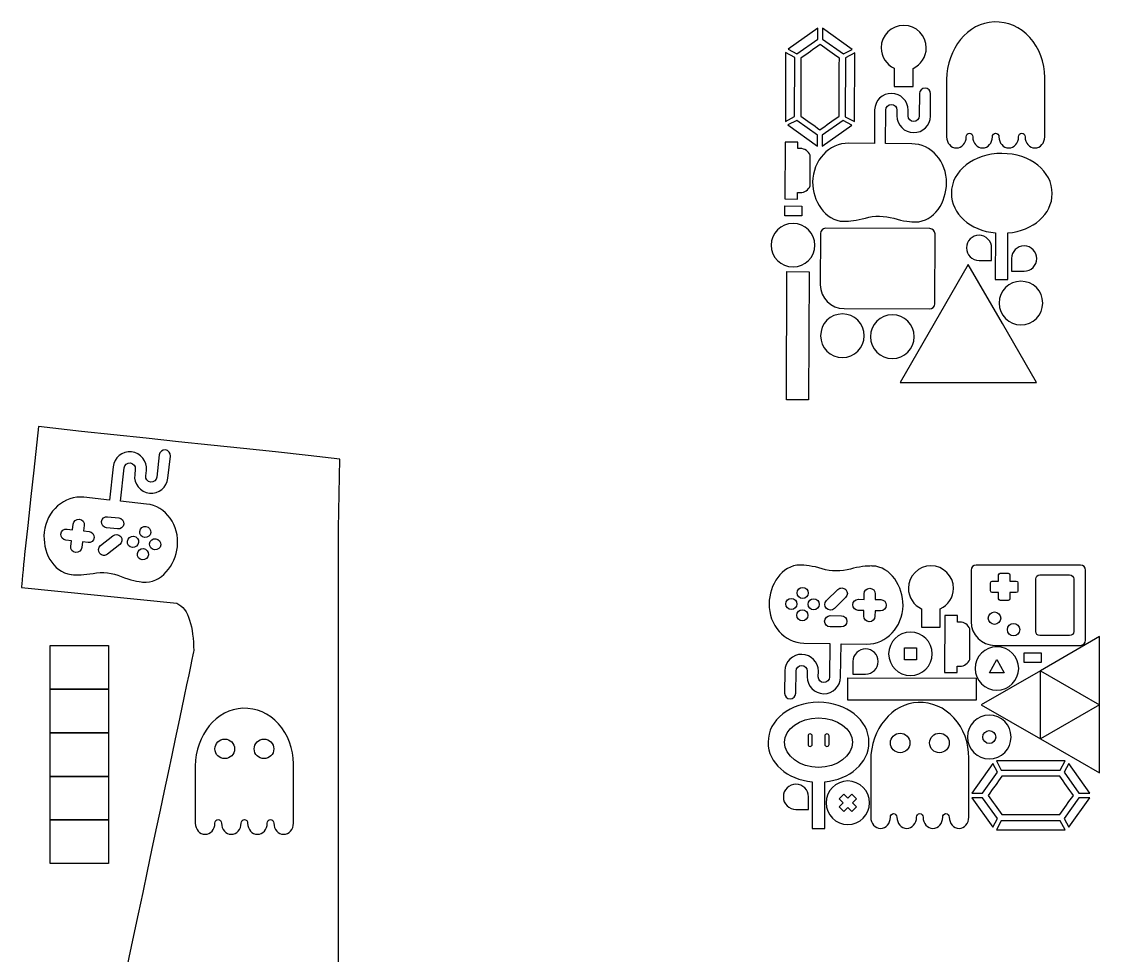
# Model space of a CAD drawing. Extents: x 10 to 3869, y -272 to 2204.
# Drawn here: x 3133 to 3869, y 1102 to 1739 of the extents above; entities that cross this region are included whole.
import ezdxf

# ---------------------------------------------------------------- set-up
doc = ezdxf.new("R2010")
doc.units = 0
doc.layers.add('Calque_1', color=7, linetype='CONTINUOUS')

msp = doc.modelspace()

# ---------------------------------------------------------------- linework, layer by layer
at = {"layer": 'Calque_1', "color": 7}
for p, q in [((3676.589302, 1734.833961), (3656.329707, 1720.552977)), ((3676.56433, 1727.470415), (3676.589302, 1734.833961)), ((3679.735255, 1734.823292), (3679.710282, 1727.459746)), ((3699.897349, 1720.405223), (3679.735255, 1734.823292)), ((3735.234496, 1736.806377), (3735.234496, 1736.806377)), ((3662.249114, 1717.379346), (3676.56433, 1727.470415)), ((3679.710282, 1727.459746), (3693.956725, 1717.271814)), ((3821.282211, 1728.512641), (3821.282211, 1728.512641)), ((3654.511149, 1718.151923), (3654.351975, 1671.21678)), ((3660.791533, 1714.783883), (3654.511149, 1718.151923)), ((3656.329707, 1720.552977), (3662.249114, 1717.379346)), ((3693.956725, 1717.271814), (3699.897349, 1720.405223)), ((3701.699752, 1717.991889), (3695.396496, 1714.666525)), ((3701.540582, 1671.058187), (3701.699752, 1717.991889)), ((3660.655059, 1674.542145), (3660.791533, 1714.783883)), ((3664.968583, 1714.419835), (3664.968583, 1714.419835)), ((3695.396496, 1714.666525), (3695.260022, 1674.424787)), ((3728.689934, 1707.464329), (3728.646006, 1695.020616)), ((3741.527641, 1694.975143), (3741.571568, 1707.418856)), ((3831.453025, 1660.675444), (3831.453025, 1701.194443)), ((3728.646006, 1695.020616), (3741.527641, 1694.975143)), ((3764.4597, 1699.714369), (3764.4597, 1660.675626)), ((3745.912505, 1690.187745), (3745.781951, 1674.943604)), ((3753.403933, 1674.878328), (3753.534486, 1690.122469)), ((3715.326307, 1679.015702), (3715.130476, 1656.149401)), ((3722.752279, 1656.084126), (3722.94811, 1678.950427)), ((3730.57027, 1678.88515), (3730.537632, 1675.074159)), ((3738.15997, 1675.00888), (3738.192608, 1678.819871)), ((3654.351975, 1671.21678), (3660.655059, 1674.542145)), ((3662.095002, 1671.936855), (3656.154205, 1668.803447)), ((3676.341444, 1661.748923), (3662.095002, 1671.936855)), ((3693.802613, 1671.829323), (3679.487397, 1661.738254)), ((3699.721848, 1668.655694), (3693.802613, 1671.829323)), ((3695.260022, 1674.424787), (3701.540582, 1671.058187)), ((3656.154205, 1668.803447), (3676.316472, 1654.385377)), ((3679.46243, 1654.376149), (3699.721848, 1668.655694)), ((3654.17961, 1657.129863), (3654.042285, 1618.228296)), ((3662.815587, 1657.099378), (3654.17961, 1657.129863)), ((3662.800102, 1652.71282), (3662.815587, 1657.099378)), ((3676.316472, 1654.385377), (3676.341444, 1661.748923)), ((3679.487397, 1661.738254), (3679.46243, 1654.376149)), ((3715.130476, 1656.149401), (3697.572908, 1656.299767)), ((3740.629975, 1655.931019), (3722.752279, 1656.084126)), ((3664.54597, 1652.706657), (3662.800102, 1652.71282)), ((3740.629975, 1655.931019), (3740.629975, 1655.931019)), ((3802.237836, 1649.325109), (3802.237836, 1649.325109)), ((3671.236805, 1627.136787), (3671.310808, 1648.100371)), ((3662.678262, 1618.19781), (3662.693747, 1622.584539)), ((3662.693747, 1622.584539), (3664.439615, 1622.578376)), ((3654.018384, 1606.696748), (3654.042279, 1613.465792)), ((3654.042279, 1613.465792), (3665.601601, 1613.424987)), ((3654.042285, 1618.228296), (3662.678262, 1618.19781)), ((3665.601601, 1613.424987), (3665.577706, 1606.655943)), ((3665.577706, 1606.655943), (3654.018384, 1606.696748)), ((3753.060595, 1597.9627), (3681.874135, 1598.20412)), ((3694.124056, 1602.970628), (3694.493669, 1602.967463)), ((3678.351355, 1594.705423), (3678.232492, 1559.656734)), ((3756.397474, 1546.645056), (3756.559564, 1594.44019)), ((3786.643139, 1593.425545), (3786.643139, 1593.425545)), ((3797.749674, 1595.03202), (3797.641923, 1563.260001)), ((3806.249894, 1563.230808), (3806.357644, 1595.002827)), ((3795.192724, 1576.180411), (3795.221916, 1584.788382)), ((3817.4287, 1586.147749), (3817.4287, 1586.147749)), ((3786.584753, 1576.209604), (3795.192724, 1576.180411)), ((3808.791537, 1577.568971), (3808.762344, 1568.961)), ((3655.043422, 1481.055324), (3655.352479, 1568.605225)), ((3655.352479, 1568.605225), (3670.523236, 1568.551671)), ((3659.585904, 1571.780222), (3659.585904, 1571.780222)), ((3670.523236, 1568.551671), (3670.214178, 1481.00177)), ((3779.273551, 1573.578533), (3755.991795, 1533.252829)), ((3802.555563, 1533.252829), (3779.273551, 1573.578533)), ((3808.762344, 1568.961), (3817.370315, 1568.931808)), ((3797.641923, 1563.260001), (3806.249894, 1563.230808)), ((3756.397474, 1546.645056), (3756.397474, 1546.645056)), ((3830.099702, 1547.163789), (3830.099702, 1547.163789)), ((3693.30266, 1539.72765), (3693.30266, 1539.72765)), ((3694.433727, 1543.344012), (3752.874691, 1543.145817)), ((3727.385395, 1539.083815), (3727.385395, 1539.083815)), ((3755.991795, 1533.252829), (3732.709525, 1492.927656)), ((3825.837312, 1492.927656), (3802.555563, 1533.252829)), ((3732.709525, 1492.927656), (3779.273551, 1492.927656)), ((3779.273551, 1492.927656), (3825.837312, 1492.927656)), ((3670.214178, 1481.00177), (3655.043422, 1481.055324)), ((3144.290839, 1462.789855), (3141.160209, 1433.003908)), ((3173.640982, 1459.426958), (3144.290839, 1462.789855)), ((3195.840909, 1457.093765), (3173.640982, 1459.426958)), ((3173.640982, 1459.426958), (3173.640982, 1459.426958)), ((3195.840897, 1457.093652), (3195.840909, 1457.093765)), ((3217.841981, 1454.781245), (3195.840897, 1457.093652)), ((3240.041912, 1452.447825), (3217.841981, 1454.781245)), ((3217.841981, 1454.781245), (3217.841981, 1454.781245)), ((3262.042923, 1450.135539), (3240.041896, 1452.44794)), ((3240.041896, 1452.44794), (3240.041912, 1452.447825)), ((3262.042935, 1450.135651), (3262.042923, 1450.135539)), ((3284.242866, 1447.802231), (3262.042935, 1450.135651)), ((3226.847763, 1443.446372), (3225.201459, 1428.290826)), ((3232.779143, 1427.467684), (3234.425447, 1442.623229)), ((3306.243922, 1445.489826), (3284.242866, 1447.802231)), ((3284.242866, 1447.802231), (3284.242866, 1447.802231)), ((3328.443822, 1443.156381), (3306.243897, 1445.489857)), ((3306.243897, 1445.489857), (3306.243922, 1445.489826)), ((3328.443837, 1443.156521), (3328.443822, 1443.156381)), ((3350.204577, 1440.646894), (3328.443837, 1443.156521)), ((3195.301939, 1435.372277), (3192.832472, 1412.63887)), ((3349.196756, 1393.22472), (3350.204577, 1440.646894)), ((3141.160206, 1433.00388), (3139.059204, 1415.13067)), ((3141.160209, 1433.003908), (3141.160206, 1433.00388)), ((3200.409979, 1411.815747), (3202.879445, 1434.549154)), ((3210.457307, 1433.725992), (3210.045735, 1429.93715)), ((3217.623775, 1429.113969), (3218.035346, 1432.902811)), ((3139.059179, 1415.130701), (3136.979062, 1395.339718)), ((3139.059204, 1415.13067), (3139.059179, 1415.130701)), ((3192.832472, 1412.63887), (3175.376945, 1414.535015)), ((3218.183773, 1409.885029), (3200.409979, 1411.815747)), ((3218.183773, 1409.885029), (3218.183773, 1409.885029)), ((3191.597562, 1401.272186), (3199.175423, 1400.449024)), ((3191.597562, 1401.272186), (3191.597562, 1401.272186)), ((3136.979065, 1395.339746), (3134.878036, 1375.349791)), ((3136.979062, 1395.339718), (3136.979065, 1395.339746)), ((3163.840382, 1392.786362), (3167.629224, 1392.37479)), ((3167.629224, 1392.37479), (3168.040815, 1396.16381)), ((3175.618499, 1395.340667), (3175.206928, 1391.551825)), ((3175.206928, 1391.551825), (3178.99577, 1391.140254)), ((3198.352084, 1392.871182), (3190.774222, 1393.694344)), ((3349.196778, 1393.22466), (3349.196756, 1393.22472)), ((3349.196781, 1353.124672), (3349.196778, 1393.22466)), ((3166.806437, 1384.797068), (3163.01724, 1385.208678)), ((3166.394866, 1381.008226), (3166.806437, 1384.797068)), ((3174.384121, 1383.973925), (3173.97255, 1380.185083)), ((3178.172963, 1383.562354), (3174.384121, 1383.973925)), ((3186.740078, 1381.508425), (3195.141101, 1388.263124)), ((3216.885078, 1387.024445), (3216.885078, 1387.024445)), ((3178.172963, 1383.562354), (3178.172963, 1383.562354)), ((3199.916762, 1382.323693), (3191.515738, 1375.568994)), ((3199.916762, 1382.323693), (3199.916762, 1382.323693)), ((3208.484054, 1380.269745), (3208.484054, 1380.269745)), ((3223.639777, 1378.623421), (3223.639777, 1378.623421)), ((3134.878036, 1375.349791), (3134.878039, 1375.349819)), ((3215.238754, 1371.868721), (3215.238754, 1371.868721)), ((3166.640327, 1361.813453), (3167.007791, 1361.773537)), ((3713.68001, 1367.580054), (3713.310418, 1367.585082)), ((3753.777085, 1367.713652), (3753.777085, 1367.713652)), ((3781.178747, 1364.703613), (3781.178747, 1329.654723)), ((3855.876511, 1368.214237), (3784.689642, 1368.214237)), ((3801.059312, 1362.633899), (3806.593825, 1362.633899)), ((3859.387406, 1316.908205), (3859.387406, 1364.703613)), ((3794.538885, 1350.579636), (3794.538885, 1356.113878)), ((3795.682203, 1357.257197), (3799.915993, 1357.257197)), ((3799.915993, 1357.257197), (3799.915993, 1361.490445)), ((3807.737144, 1361.490445), (3807.737144, 1357.256926)), ((3807.737144, 1357.256926), (3811.97107, 1357.256926)), ((3813.114253, 1356.113607), (3813.114253, 1350.578958)), ((3825.305991, 1322.898392), (3825.305991, 1358.713291)), ((3828.187674, 1361.595517), (3848.440262, 1361.595517)), ((3848.440262, 1361.595517), (3848.440262, 1361.595652)), ((3851.321946, 1358.713427), (3851.321946, 1322.898392)), ((3132.801434, 1352.919286), (3238.783416, 1342.098726)), ((3349.19675, 1353.124647), (3349.196781, 1353.124672)), ((3349.196751, 1283.224691), (3349.19675, 1353.124647)), ((3666.248697, 1352.979159), (3666.248697, 1352.979159)), ((3682.489753, 1344.018243), (3690.215167, 1351.536298)), ((3708.064109, 1344.787193), (3708.115948, 1348.597971)), ((3715.737504, 1348.494293), (3715.685665, 1344.683516)), ((3799.915993, 1349.436453), (3795.682203, 1349.436453)), ((3799.915993, 1345.202392), (3799.915993, 1349.436453)), ((3811.97107, 1349.435911), (3807.737144, 1349.435911)), ((3807.737144, 1349.435911), (3807.737144, 1345.201849)), ((3658.523284, 1345.461104), (3658.523284, 1345.461104)), ((3673.766752, 1345.253745), (3673.766752, 1345.253745)), ((3682.489753, 1344.018243), (3682.489753, 1344.018243)), ((3695.53051, 1346.074531), (3687.805096, 1338.556476)), ((3704.253332, 1344.839031), (3708.064109, 1344.787193)), ((3704.253332, 1344.839031), (3704.253332, 1344.839031)), ((3715.685665, 1344.683516), (3719.4968, 1344.631672)), ((3801.059448, 1344.059344), (3801.059312, 1344.059344)), ((3801.059448, 1344.058802), (3801.059448, 1344.059344)), ((3806.593825, 1344.058802), (3801.059448, 1344.058802)), ((3666.041338, 1337.735691), (3666.041338, 1337.735691)), ((3685.043746, 1333.665715), (3692.66548, 1333.562035)), ((3707.960787, 1337.165454), (3704.150009, 1337.217292)), ((3707.908948, 1333.354676), (3707.960787, 1337.165454)), ((3715.582345, 1337.061955), (3715.530504, 1333.250999)), ((3719.393123, 1337.010116), (3715.582345, 1337.061955)), ((3747.285183, 1338.359908), (3747.263585, 1325.916136)), ((3760.14528, 1325.893777), (3760.166878, 1338.33755)), ((3763.1664, 1333.70279), (3763.098879, 1294.801039)), ((3771.802418, 1333.687801), (3763.1664, 1333.70279)), ((3771.794805, 1329.301222), (3771.802418, 1333.687801)), ((3692.561622, 1325.940303), (3684.939887, 1326.043983)), ((3692.561622, 1325.940303), (3692.561622, 1325.940303)), ((3747.263585, 1325.916136), (3760.14528, 1325.893777)), ((3773.540681, 1329.298192), (3771.794805, 1329.301222)), ((3792.910066, 1331.948952), (3792.910066, 1331.948952)), ((3780.277387, 1303.740369), (3780.313773, 1324.704052)), ((3805.944684, 1324.128073), (3805.944684, 1324.128073)), ((3848.440262, 1320.016437), (3828.187674, 1320.016437)), ((3868.820945, 1319.365409), (3828.495003, 1296.083625)), ((3868.820945, 1272.801854), (3868.820945, 1319.365409)), ((3152.421286, 1313.341234), (3192.223603, 1313.341234)), ((3152.421286, 1283.538919), (3152.421286, 1313.341234)), ((3192.223603, 1313.341234), (3192.223603, 1283.538919)), ((3666.90785, 1314.854648), (3684.784548, 1314.611469)), ((3666.90785, 1314.854648), (3666.90785, 1314.854648)), ((3684.784548, 1314.611469), (3684.473511, 1291.746445)), ((3692.094888, 1291.64277), (3692.405925, 1314.507794)), ((3692.405925, 1314.507794), (3709.962512, 1314.268969)), ((3709.135174, 1310.988065), (3709.135174, 1310.988065)), ((3735.751765, 1303.562965), (3735.751765, 1311.617886)), ((3735.751765, 1311.617886), (3743.806686, 1311.617886)), ((3743.806686, 1311.617886), (3743.806686, 1303.562965)), ((3797.43521, 1313.397039), (3855.876511, 1313.397039)), ((3859.387406, 1316.908205), (3859.387406, 1316.908205)), ((3743.806686, 1303.562965), (3735.751765, 1303.562965)), ((3754.667383, 1307.590502), (3754.667383, 1307.590502)), ((3793.751552, 1294.699252), (3798.780323, 1303.833447)), ((3798.780323, 1303.833447), (3803.809246, 1294.699252)), ((3817.444517, 1301.594049), (3817.456266, 1308.363125)), ((3817.456266, 1308.363125), (3829.015643, 1308.343061)), ((3829.015643, 1308.343061), (3829.003894, 1301.573986)), ((3654.038592, 1295.971939), (3653.831235, 1280.728649)), ((3661.45279, 1280.624971), (3661.660147, 1295.868261)), ((3669.281703, 1295.764584), (3669.229864, 1291.953806)), ((3676.851777, 1291.850124), (3676.903616, 1295.660902)), ((3700.527156, 1302.380045), (3700.527156, 1293.772025)), ((3771.734897, 1294.786049), (3771.742511, 1299.172799)), ((3771.742511, 1299.172799), (3773.488388, 1299.169769)), ((3828.495003, 1296.083625), (3788.169855, 1272.801854)), ((3829.003894, 1301.573986), (3817.444517, 1301.594049)), ((3828.495003, 1296.083625), (3868.820945, 1272.801854)), ((3828.495003, 1249.520054), (3828.495003, 1296.083625)), ((3697.00527, 1276.005521), (3697.031602, 1291.176349)), ((3697.031602, 1291.176349), (3784.581917, 1291.024389)), ((3700.527156, 1293.772025), (3709.135174, 1293.772025)), ((3763.098879, 1294.801039), (3771.734897, 1294.786049)), ((3784.581917, 1291.024389), (3784.555585, 1275.853561)), ((3803.809246, 1294.699252), (3793.751552, 1294.699252)), ((3152.421286, 1283.538962), (3192.223603, 1283.538962)), ((3152.421286, 1253.736647), (3152.421286, 1283.538962)), ((3192.223603, 1283.538919), (3152.421286, 1283.538919)), ((3192.223603, 1283.538962), (3192.223603, 1253.736647)), ((3349.196735, 1243.124534), (3349.196745, 1283.224635)), ((3349.196745, 1283.224635), (3349.196751, 1283.224691)), ((3798.780323, 1282.713312), (3798.780323, 1282.713312)), ((3676.986977, 1274.481378), (3676.986977, 1274.481378)), ((3784.555585, 1275.853561), (3697.00527, 1276.005521)), ((3788.169855, 1272.801854), (3828.495003, 1249.520054)), ((3868.820945, 1272.801854), (3828.495003, 1249.520054)), ((3868.820945, 1226.237751), (3868.820945, 1272.801854)), ((3308.283428, 1259.774809), (3308.283428, 1259.774809)), ((3769.484859, 1263.80712), (3769.484859, 1263.80712)), ((3793.595029, 1265.675848), (3793.595029, 1265.675848)), ((3152.421286, 1253.736689), (3192.223603, 1253.736689)), ((3152.421286, 1223.934375), (3152.421286, 1253.736689)), ((3192.223603, 1253.736647), (3152.421286, 1253.736647)), ((3192.223603, 1253.736689), (3192.223603, 1223.934375)), ((3669.813627, 1251.526658), (3669.813627, 1245.787978)), ((3671.248297, 1252.961328), (3671.248297, 1252.961328)), ((3672.682967, 1245.787978), (3672.682967, 1251.526658)), ((3681.290987, 1251.526658), (3681.290987, 1245.787978)), ((3682.725657, 1252.961328), (3682.725657, 1252.961328)), ((3684.160327, 1245.787978), (3684.160327, 1251.526658)), ((3726.061079, 1246.740861), (3726.061079, 1246.740861)), ((3793.595029, 1246.346968), (3793.595029, 1246.346968)), ((3828.495003, 1249.520054), (3868.820945, 1226.237751)), ((3264.859648, 1242.70855), (3264.859648, 1242.70855)), ((3349.196753, 1243.124703), (3349.196735, 1243.124534)), ((3349.196743, 1203.224665), (3349.196753, 1243.124703)), ((3759.557878, 1240.041496), (3759.557878, 1240.041496)), ((3251.460916, 1230.976537), (3251.460916, 1191.937794)), ((3298.356447, 1236.009184), (3298.356447, 1236.009184)), ((3318.454241, 1191.937612), (3318.454241, 1232.456611)), ((3676.986977, 1230.006608), (3676.986977, 1230.006608)), ((3712.662347, 1235.008848), (3712.662347, 1195.970105)), ((3779.655673, 1195.969923), (3779.655673, 1236.488922)), ((3796.067504, 1232.698813), (3781.717894, 1212.487767)), ((3799.221041, 1226.768678), (3796.067504, 1232.698813)), ((3845.410123, 1234.509217), (3798.474711, 1234.509217)), ((3798.474711, 1234.509217), (3801.821432, 1228.217448)), ((3842.063401, 1228.217448), (3845.410123, 1234.509217)), ((3847.81733, 1232.698813), (3844.663793, 1226.768678)), ((3862.16694, 1212.487767), (3847.81733, 1232.698813)), ((3152.421286, 1223.934389), (3192.223603, 1223.934389)), ((3152.421286, 1194.132074), (3152.421286, 1223.934389)), ((3192.223603, 1223.934375), (3152.421286, 1223.934375)), ((3192.223603, 1223.934389), (3192.223603, 1194.132074)), ((3789.081482, 1212.487767), (3799.221041, 1226.768678)), ((3801.821432, 1228.217448), (3842.063401, 1228.217448)), ((3841.713521, 1224.039188), (3841.713521, 1224.039188)), ((3844.663793, 1226.768678), (3854.803352, 1212.487767)), ((3661.581944, 1218.529248), (3661.581944, 1218.529248)), ((3672.682967, 1220.17338), (3672.682967, 1188.401179)), ((3681.290987, 1188.401179), (3681.290987, 1220.17338)), ((3697.01494, 1220.75564), (3697.01494, 1220.75564)), ((3670.189964, 1201.313209), (3670.189964, 1209.921229)), ((3691.130936, 1208.511909), (3694.37059, 1211.751563)), ((3693.775286, 1205.867559), (3691.130936, 1208.511909)), ((3694.37059, 1211.751563), (3697.01494, 1209.107212)), ((3697.01494, 1209.107212), (3699.65929, 1211.751563)), ((3699.65929, 1211.751563), (3702.898944, 1208.511909)), ((3702.898944, 1208.511909), (3700.254594, 1205.867559)), ((3781.717894, 1212.487767), (3789.081482, 1212.487767)), ((3789.081482, 1209.341797), (3781.719334, 1209.341797)), ((3781.719334, 1209.341797), (3796.067504, 1189.130923)), ((3799.221041, 1195.060887), (3789.081482, 1209.341797)), ((3854.803352, 1209.341797), (3844.663793, 1195.060887)), ((3847.81733, 1189.130923), (3862.16694, 1209.341797)), ((3854.803352, 1212.487767), (3862.16694, 1212.487767)), ((3862.16694, 1209.341797), (3854.803352, 1209.341797)), ((3349.196741, 1203.224637), (3349.196743, 1203.224665)), ((3349.196746, 1163.124677), (3349.196741, 1203.224637)), ((3661.581944, 1201.313209), (3670.189964, 1201.313209)), ((3691.130936, 1203.223208), (3693.775286, 1205.867559)), ((3694.37059, 1199.983555), (3691.130936, 1203.223208)), ((3697.01494, 1202.627905), (3694.37059, 1199.983555)), ((3699.65929, 1199.983402), (3697.01494, 1202.627905)), ((3702.898944, 1203.223056), (3699.65929, 1199.983402)), ((3700.254594, 1205.867559), (3702.898944, 1203.223056)), ((3152.421286, 1194.132117), (3192.223603, 1194.132117)), ((3152.421286, 1164.329802), (3152.421286, 1194.132117)), ((3192.223603, 1194.132074), (3152.421286, 1194.132074)), ((3192.223603, 1194.132117), (3192.223603, 1164.329802)), ((3796.067504, 1189.130923), (3799.221041, 1195.060887)), ((3801.821432, 1193.612288), (3798.476151, 1187.320347)), ((3842.063401, 1193.612288), (3801.821432, 1193.612288)), ((3845.410123, 1187.320347), (3842.063401, 1193.612288)), ((3844.663793, 1195.060887), (3847.81733, 1189.130923)), ((3672.682967, 1188.401179), (3681.290987, 1188.401179)), ((3798.476151, 1187.320347), (3845.410123, 1187.320347)), ((3192.223603, 1164.329802), (3152.421286, 1164.329802)), ((3349.196749, 1163.124705), (3349.196746, 1163.124677)), ((3349.196761, 1123.224608), (3349.196749, 1163.124705)), ((3349.196789, 1123.224605), (3349.196761, 1123.224608)), ((3349.196798, 1083.124674), (3349.196789, 1123.224605))]:
    msp.add_line(p, q, dxfattribs=at)
for points in [[(3796.927288, 1739.174395), (3779.025198, 1738.568531), (3764.4597, 1720.77384), (3764.4597, 1699.714369)], [(3821.282211, 1728.512641), (3814.724558, 1735.699337), (3806.123652, 1739.398507), (3796.927288, 1739.174395)], [(3735.234496, 1736.806377), (3726.748653, 1736.836332), (3719.820494, 1729.956915), (3719.790538, 1721.471072)], [(3750.569801, 1721.362419), (3750.599756, 1729.848262), (3743.720339, 1736.776421), (3735.234496, 1736.806377)], [(3678.124401, 1723.692146), (3673.739127, 1720.601376), (3669.353856, 1717.510605), (3664.968583, 1714.419835)], [(3691.21736, 1714.330815), (3686.85304, 1717.451259), (3682.488721, 1720.571703), (3678.124401, 1723.692146)], [(3831.453025, 1701.194443), (3831.453025, 1711.513613), (3827.841958, 1721.323729), (3821.282211, 1728.512641)], [(3719.790538, 1721.471072), (3719.768525, 1715.283586), (3723.420595, 1709.925124), (3728.689934, 1707.464329)], [(3741.571568, 1707.418856), (3746.858148, 1709.842388), (3750.547958, 1715.174932), (3750.569801, 1721.362419)], [(3664.968583, 1714.419835), (3664.923883, 1701.239243), (3664.879183, 1688.058651), (3664.834482, 1674.878059)], [(3691.08326, 1674.789039), (3691.12796, 1687.969631), (3691.17266, 1701.150223), (3691.21736, 1714.330815)], [(3749.756133, 1693.966098), (3747.648682, 1693.984147), (3745.930521, 1692.291445), (3745.912505, 1690.187745)], [(3753.534486, 1690.122469), (3753.552503, 1692.226169), (3751.863585, 1693.948049), (3749.756133, 1693.966098)], [(3726.857373, 1690.350937), (3720.553956, 1690.40492), (3715.380291, 1685.319119), (3715.326307, 1679.015702)], [(3738.192608, 1678.819871), (3738.246592, 1685.123288), (3733.16079, 1690.296953), (3726.857373, 1690.350937)], [(3722.94811, 1678.950427), (3722.966094, 1681.050376), (3724.688039, 1682.746796), (3726.791738, 1682.72878)], [(3726.791738, 1682.72878), (3728.895438, 1682.710764), (3730.588252, 1680.984919), (3730.57027, 1678.88515)], [(3664.834482, 1674.878059), (3669.198691, 1671.757511), (3673.562897, 1668.636964), (3677.927106, 1665.516418)], [(3677.927106, 1665.516418), (3682.312491, 1668.60729), (3686.697875, 1671.698165), (3691.08326, 1674.789039)], [(3730.537632, 1675.074159), (3730.483648, 1668.770742), (3735.569449, 1663.597077), (3741.872867, 1663.543093)], [(3741.938323, 1671.165252), (3739.834623, 1671.183268), (3738.141987, 1672.909111), (3738.15997, 1675.00888)], [(3741.872867, 1663.543093), (3748.176284, 1663.48911), (3753.349949, 1668.574911), (3753.403933, 1674.878328)], [(3745.781951, 1674.943604), (3745.763967, 1672.843656), (3744.042022, 1671.147235), (3741.938323, 1671.165252)], [(3697.572908, 1656.299767), (3684.138778, 1656.414819), (3673.106201, 1644.541669), (3672.980215, 1629.830956)], [(3764.4597, 1660.675626), (3764.4597, 1656.503536), (3767.464932, 1653.109635), (3771.159065, 1653.109635)], [(3771.159065, 1653.109635), (3774.853229, 1653.109635), (3777.858431, 1656.503536), (3777.858431, 1660.675444)], [(3777.858431, 1660.675444), (3777.858431, 1662.066899), (3778.859518, 1663.19732), (3780.091513, 1663.19732)], [(3780.091513, 1663.19732), (3781.323477, 1663.19732), (3782.324564, 1662.066778), (3782.324564, 1660.675444)], [(3782.324564, 1660.675444), (3782.324564, 1656.503536), (3785.329796, 1653.109635), (3789.02393, 1653.109635)], [(3789.02393, 1653.109635), (3792.718094, 1653.109635), (3795.723296, 1656.503536), (3795.723296, 1660.675444)], [(3795.723296, 1660.675444), (3795.723296, 1662.066899), (3796.724383, 1663.19732), (3797.956377, 1663.19732)], [(3797.956377, 1663.19732), (3799.188342, 1663.19732), (3800.189428, 1662.066778), (3800.189428, 1660.675444)], [(3800.189428, 1660.675444), (3800.189428, 1656.503536), (3803.194661, 1653.109635), (3806.888794, 1653.109635)], [(3806.888794, 1653.109635), (3810.582958, 1653.109635), (3813.58816, 1656.503536), (3813.58816, 1660.675444)], [(3813.58816, 1660.675444), (3813.58816, 1662.066899), (3814.589247, 1663.19732), (3815.821242, 1663.19732)], [(3815.821242, 1663.19732), (3817.053206, 1663.19732), (3818.054293, 1662.066778), (3818.054293, 1660.675444)], [(3818.054293, 1660.675444), (3818.054293, 1656.503536), (3821.059525, 1653.109635), (3824.753659, 1653.109635)], [(3824.753659, 1653.109635), (3828.447823, 1653.109635), (3831.453025, 1656.503536), (3831.453025, 1660.675444)], [(3671.310808, 1648.100371), (3670.236508, 1650.787465), (3667.612953, 1652.69583), (3664.54597, 1652.706657)], [(3764.44542, 1629.047632), (3764.571405, 1643.758345), (3753.888678, 1655.817469), (3740.629975, 1655.931019)], [(3802.237836, 1649.325109), (3782.930158, 1649.390588), (3767.765347, 1637.468193), (3767.71351, 1622.183307)], [(3836.577274, 1621.949765), (3836.629111, 1637.234651), (3821.545514, 1649.25963), (3802.237836, 1649.325109)], [(3664.439615, 1622.578376), (3667.506598, 1622.567549), (3670.143561, 1624.457345), (3671.236805, 1627.136787)], [(3672.980215, 1629.830956), (3672.871171, 1617.098356), (3681.339609, 1603.26306), (3694.124056, 1602.970628)], [(3743.179775, 1602.550506), (3756.177816, 1602.686985), (3764.337191, 1616.410249), (3764.44542, 1629.047632)], [(3767.71351, 1622.183307), (3767.665595, 1608.054758), (3780.552172, 1596.720137), (3797.749674, 1595.03202)], [(3806.357644, 1595.002827), (3823.5662, 1596.574261), (3836.529359, 1607.821216), (3836.577274, 1621.949765)], [(3694.493669, 1602.967463), (3697.851263, 1602.938708), (3703.310098, 1603.50171), (3709.010976, 1605.187102)], [(3709.010976, 1605.187102), (3714.983248, 1606.95771), (3722.380497, 1606.894359), (3728.313918, 1605.02554)], [(3728.313918, 1605.02554), (3734.395546, 1603.105964), (3740.95429, 1602.596186), (3743.179775, 1602.550506)], [(3659.585904, 1601.556385), (3651.376583, 1601.556385), (3644.697823, 1594.877625), (3644.697823, 1586.668303)], [(3674.473986, 1586.668303), (3674.473986, 1594.877625), (3667.795226, 1601.556385), (3659.585904, 1601.556385)], [(3681.874135, 1598.20412), (3679.935264, 1598.210695), (3678.357925, 1596.642668), (3678.351355, 1594.705423)], [(3756.559564, 1594.44019), (3756.566135, 1596.37757), (3754.999467, 1597.956125), (3753.060595, 1597.9627)], [(3786.643139, 1593.425545), (3781.895843, 1593.441645), (3778.022075, 1589.594063), (3778.005976, 1584.846767)], [(3795.221916, 1584.788382), (3795.238016, 1589.535677), (3791.390434, 1593.409445), (3786.643139, 1593.425545)], [(3644.697823, 1586.668303), (3644.697823, 1578.458982), (3651.376583, 1571.780222), (3659.585904, 1571.780222)], [(3659.585904, 1571.780222), (3667.795226, 1571.780222), (3674.473986, 1578.458982), (3674.473986, 1586.668303)], [(3778.005976, 1584.846767), (3777.989876, 1580.099471), (3781.837458, 1576.225704), (3786.584753, 1576.209604)], [(3817.4287, 1586.147749), (3812.681405, 1586.163848), (3808.807637, 1582.316267), (3808.791537, 1577.568971)], [(3826.007478, 1577.510585), (3826.023578, 1582.257881), (3822.175996, 1586.131649), (3817.4287, 1586.147749)], [(3817.370315, 1568.931808), (3822.117611, 1568.915708), (3825.991378, 1572.76329), (3826.007478, 1577.510585)], [(3815.21162, 1562.05187), (3807.002299, 1562.05187), (3800.323539, 1555.373111), (3800.323539, 1547.163789)], [(3830.099702, 1547.163789), (3830.099702, 1555.373111), (3823.420942, 1562.05187), (3815.21162, 1562.05187)], [(3678.232492, 1559.656734), (3678.20204, 1550.677674), (3685.456158, 1543.374458), (3694.433727, 1543.344012)], [(3752.874691, 1543.145817), (3754.813563, 1543.139241), (3756.390902, 1544.707405), (3756.397474, 1546.645056)], [(3800.323539, 1547.163789), (3800.323539, 1538.954467), (3807.002299, 1532.275708), (3815.21162, 1532.275708)], [(3815.21162, 1532.275708), (3823.420942, 1532.275708), (3830.099702, 1538.954467), (3830.099702, 1547.163789)], [(3693.30266, 1539.72765), (3685.093339, 1539.72765), (3678.414579, 1533.04889), (3678.414579, 1524.839569)], [(3708.190742, 1524.839569), (3708.190742, 1533.04889), (3701.511982, 1539.72765), (3693.30266, 1539.72765)], [(3727.385395, 1539.083815), (3719.176074, 1539.083815), (3712.497314, 1532.405056), (3712.497314, 1524.195732)], [(3742.273477, 1524.195732), (3742.273477, 1532.405056), (3735.594717, 1539.083815), (3727.385395, 1539.083815)], [(3678.414579, 1524.839569), (3678.414579, 1516.630247), (3685.093339, 1509.951487), (3693.30266, 1509.951487)], [(3693.30266, 1509.951487), (3701.511982, 1509.951487), (3708.190742, 1516.630247), (3708.190742, 1524.839569)], [(3712.497314, 1524.195732), (3712.497314, 1515.986411), (3719.176074, 1509.307651), (3727.385395, 1509.307651)], [(3727.385395, 1509.307651), (3735.594717, 1509.307651), (3742.273477, 1515.986411), (3742.273477, 1524.195732)], [(3207.903375, 1445.504248), (3201.636592, 1446.184991), (3195.982682, 1441.639061), (3195.301939, 1435.372277)], [(3218.035346, 1432.902811), (3218.716089, 1439.169594), (3214.170159, 1444.823505), (3207.903375, 1445.504248)], [(3231.048176, 1446.823643), (3228.952973, 1447.051239), (3227.074954, 1445.537845), (3226.847763, 1443.446372)], [(3234.425447, 1442.623229), (3234.652638, 1444.714703), (3233.143379, 1446.596047), (3231.048176, 1446.823643)], [(3202.879445, 1434.549154), (3203.106231, 1436.636898), (3204.988385, 1438.153616), (3207.079858, 1437.926425)], [(3207.079858, 1437.926425), (3209.171332, 1437.699234), (3210.684073, 1435.813558), (3210.457307, 1433.725992)], [(3210.045735, 1429.93715), (3209.364992, 1423.670367), (3213.910922, 1418.016456), (3220.177706, 1417.335713)], [(3221.001045, 1424.913556), (3218.909572, 1425.140747), (3217.397008, 1427.026403), (3217.623775, 1429.113969)], [(3225.201459, 1428.290826), (3224.974673, 1426.203083), (3223.092519, 1424.686365), (3221.001045, 1424.913556)], [(3220.177706, 1417.335713), (3226.444489, 1416.65497), (3232.098399, 1421.2009), (3232.779143, 1427.467684)], [(3175.376945, 1414.535015), (3162.020891, 1415.985846), (3149.861962, 1405.269042), (3148.273265, 1390.643824)], [(3239.206894, 1380.765959), (3240.795591, 1395.391176), (3231.36542, 1408.453144), (3218.183773, 1409.885029)], [(3168.040815, 1396.16381), (3168.268006, 1398.255283), (3170.146025, 1399.768677), (3172.241228, 1399.541081)], [(3172.241228, 1399.541081), (3174.336431, 1399.313485), (3175.84569, 1397.432141), (3175.618499, 1395.340667)], [(3187.396951, 1397.894757), (3187.624142, 1399.98623), (3189.502181, 1401.499801), (3191.597562, 1401.272186)], [(3199.175423, 1400.449024), (3201.270626, 1400.221428), (3202.779885, 1398.340084), (3202.552694, 1396.248611)], [(3159.639969, 1389.409091), (3159.86716, 1391.500564), (3161.745179, 1393.013958), (3163.840382, 1392.786362)], [(3178.99577, 1391.140254), (3181.090973, 1390.912658), (3182.600231, 1389.031314), (3182.37304, 1386.939841)], [(3190.774222, 1393.694344), (3188.679019, 1393.92194), (3187.16976, 1395.803283), (3187.396951, 1397.894757)], [(3202.552694, 1396.248611), (3202.325503, 1394.157137), (3200.447464, 1392.643566), (3198.352084, 1392.871182)], [(3216.885078, 1387.024445), (3214.793604, 1387.251636), (3213.280616, 1389.133384), (3213.507807, 1391.224858)], [(3213.507807, 1391.224858), (3213.734998, 1393.316331), (3215.616747, 1394.829319), (3217.70822, 1394.602129)], [(3217.70822, 1394.602129), (3219.799694, 1394.374938), (3221.312682, 1392.493189), (3221.085491, 1390.401715)], [(3148.273265, 1390.643824), (3146.898197, 1377.985224), (3153.948378, 1363.376158), (3166.640327, 1361.813453)], [(3163.01724, 1385.208678), (3160.922037, 1385.436274), (3159.412778, 1387.317617), (3159.639969, 1389.409091)], [(3182.37304, 1386.939841), (3182.145849, 1384.848367), (3180.268166, 1383.334758), (3178.172963, 1383.562354)], [(3195.141101, 1388.263124), (3196.783423, 1389.583605), (3199.178068, 1389.323481), (3200.498548, 1387.68116)], [(3200.498548, 1387.68116), (3201.819207, 1386.038819), (3201.559083, 1383.644174), (3199.916762, 1382.323693)], [(3208.484054, 1380.269745), (3206.392581, 1380.496936), (3204.879592, 1382.378685), (3205.106783, 1384.470158)], [(3205.106783, 1384.470158), (3205.333974, 1386.561632), (3207.215723, 1388.07462), (3209.307197, 1387.847429)], [(3209.307197, 1387.847429), (3211.39867, 1387.620238), (3212.911658, 1385.738489), (3212.684467, 1383.647016)], [(3221.085491, 1390.401715), (3220.8583, 1388.310242), (3218.976551, 1386.797254), (3216.885078, 1387.024445)], [(3220.262507, 1382.823834), (3220.489697, 1384.915308), (3222.371446, 1386.428296), (3224.46292, 1386.201105)], [(3224.46292, 1386.201105), (3226.554393, 1385.973914), (3228.067381, 1384.092165), (3227.840191, 1382.000692)], [(3169.772136, 1376.807812), (3167.676933, 1377.035409), (3166.167675, 1378.916752), (3166.394866, 1381.008226)], [(3173.97255, 1380.185083), (3173.745359, 1378.09361), (3171.86734, 1376.580216), (3169.772136, 1376.807812)], [(3186.158113, 1376.150978), (3184.837633, 1377.793299), (3185.097756, 1380.187944), (3186.740078, 1381.508425)], [(3212.684467, 1383.647016), (3212.457276, 1381.555542), (3210.575528, 1380.042554), (3208.484054, 1380.269745)], [(3211.861483, 1376.069135), (3212.088674, 1378.160608), (3213.970442, 1379.673774), (3216.061916, 1379.446583)], [(3215.410944, 1356.515638), (3228.358093, 1355.35847), (3237.842109, 1368.202022), (3239.206894, 1380.765959)], [(3216.061916, 1379.446583), (3218.153389, 1379.219392), (3219.666377, 1377.337643), (3219.439186, 1375.24617)], [(3223.639777, 1378.623421), (3221.548304, 1378.850612), (3220.035316, 1380.732361), (3220.262507, 1382.823834)], [(3227.840191, 1382.000692), (3227.613, 1379.909218), (3225.731251, 1378.39623), (3223.639777, 1378.623421)], [(3134.878039, 1375.349819), (3134.016351, 1368.064261), (3132.801434, 1352.919286), (3132.801434, 1352.919286)], [(3188.716327, 1374.749778), (3187.746428, 1374.855136), (3186.816691, 1375.331884), (3186.158113, 1376.150978)], [(3191.515738, 1375.568994), (3190.696645, 1374.910416), (3189.686404, 1374.644402), (3188.716327, 1374.749778)], [(3215.238754, 1371.868721), (3213.14728, 1372.095912), (3211.634292, 1373.977661), (3211.861483, 1376.069135)], [(3219.439186, 1375.24617), (3219.211995, 1373.154696), (3217.330227, 1371.641531), (3215.238754, 1371.868721)], [(3167.007791, 1361.773537), (3170.345872, 1361.41093), (3175.833635, 1361.428128), (3181.673891, 1362.538069)], [(3181.673891, 1362.538069), (3187.792671, 1363.705809), (3195.146929, 1362.906937), (3200.865022, 1360.457164)], [(3664.627031, 1368.247329), (3651.628467, 1368.176341), (3643.400054, 1354.494361), (3643.228155, 1341.857684)], [(3679.480229, 1365.697428), (3673.40835, 1367.647621), (3666.852257, 1368.190438), (3664.627031, 1368.247329)], [(3698.782112, 1365.438614), (3692.800995, 1363.698118), (3685.40416, 1363.798738), (3679.480229, 1365.697428)], [(3713.310418, 1367.585082), (3709.953011, 1367.630753), (3704.49141, 1367.095261), (3698.782112, 1365.438614)], [(3734.688251, 1340.613537), (3734.861445, 1353.345426), (3726.462822, 1367.223213), (3713.68001, 1367.580054)], [(3753.777085, 1367.713652), (3745.291202, 1367.728381), (3738.375398, 1360.836542), (3738.360669, 1352.35066)], [(3769.140077, 1352.297236), (3769.154806, 1360.783119), (3762.262967, 1367.698923), (3753.777085, 1367.713652)], [(3784.689642, 1368.214237), (3782.750759, 1368.214237), (3781.178747, 1366.640869), (3781.178747, 1364.703613)], [(3799.915993, 1361.490445), (3799.915993, 1362.121961), (3800.427931, 1362.633899), (3801.059312, 1362.633899)], [(3806.593825, 1362.633899), (3807.225206, 1362.633899), (3807.737144, 1362.121961), (3807.737144, 1361.490445)], [(3859.387406, 1364.703613), (3859.387406, 1366.641005), (3857.815393, 1368.214237), (3855.876511, 1368.214237)], [(3200.865022, 1360.457164), (3206.725538, 1357.942144), (3213.201041, 1356.782469), (3215.410944, 1356.515638)], [(3794.538885, 1356.113878), (3794.538885, 1356.745259), (3795.050551, 1357.257197), (3795.682203, 1357.257197)], [(3811.97107, 1357.256926), (3812.602451, 1357.256926), (3813.114253, 1356.744988), (3813.114253, 1356.113607)], [(3825.305991, 1358.713291), (3825.305991, 1360.30442), (3826.595325, 1361.595517), (3828.187674, 1361.595517)], [(3848.440262, 1361.595652), (3850.032475, 1361.595652), (3851.321946, 1360.304555), (3851.321946, 1358.713427)], [(3666.145018, 1345.357425), (3664.041436, 1345.38604), (3662.357463, 1347.116459), (3662.386079, 1349.220041)], [(3662.386079, 1349.220041), (3662.414694, 1351.323623), (3664.145115, 1353.007774), (3666.248697, 1352.979159)], [(3670.007637, 1349.116543), (3669.979021, 1347.01296), (3668.2486, 1345.328809), (3666.145018, 1345.357425)], [(3666.248697, 1352.979159), (3668.35228, 1352.950544), (3670.036252, 1351.220125), (3670.007637, 1349.116543)], [(3690.215167, 1351.536298), (3690.968389, 1352.269302), (3691.948984, 1352.629554), (3692.924678, 1352.616281)], [(3692.924678, 1352.616281), (3693.900193, 1352.603011), (3694.870805, 1352.216217), (3695.60381, 1351.462995)], [(3695.60381, 1351.462995), (3697.073519, 1349.952749), (3697.040756, 1347.54424), (3695.53051, 1346.074531)], [(3708.115948, 1348.597971), (3708.144563, 1350.701553), (3709.871231, 1352.385576), (3711.978564, 1352.35691)], [(3711.978564, 1352.35691), (3714.085898, 1352.328243), (3715.766119, 1350.597876), (3715.737504, 1348.494293)], [(3738.360669, 1352.35066), (3738.349758, 1346.163144), (3742.011438, 1340.811244), (3747.285183, 1338.359908)], [(3760.166878, 1338.33755), (3765.449102, 1340.770564), (3769.129337, 1346.10972), (3769.140077, 1352.297236)], [(3795.682203, 1349.436453), (3795.050687, 1349.436453), (3794.538885, 1349.94812), (3794.538885, 1350.579636)], [(3813.114253, 1350.578958), (3813.114253, 1349.947577), (3812.602722, 1349.435911), (3811.97107, 1349.435911)], [(3238.783416, 1342.098726), (3247.103474, 1338.830482), (3250.037859, 1325.330078), (3250.401573, 1309.779929)], [(3643.228155, 1341.857684), (3643.028054, 1327.147792), (3653.649888, 1315.034998), (3666.90785, 1314.854648)], [(3658.419606, 1337.839549), (3656.316024, 1337.868164), (3654.632052, 1339.598583), (3654.660667, 1341.702165)], [(3654.660667, 1341.702165), (3654.689282, 1343.805747), (3656.419701, 1345.48972), (3658.523284, 1345.461104)], [(3662.282223, 1341.598488), (3662.253607, 1339.494906), (3660.523189, 1337.810933), (3658.419606, 1337.839549)], [(3658.523284, 1345.461104), (3660.626866, 1345.432489), (3662.310838, 1343.70207), (3662.282223, 1341.598488)], [(3673.663075, 1337.63219), (3671.559493, 1337.660805), (3669.87552, 1339.391224), (3669.904136, 1341.494806)], [(3669.904136, 1341.494806), (3669.932751, 1343.598388), (3671.66317, 1345.28236), (3673.766752, 1345.253745)], [(3677.525691, 1341.391129), (3677.497076, 1339.287547), (3675.766657, 1337.603574), (3673.663075, 1337.63219)], [(3673.766752, 1345.253745), (3675.870334, 1345.22513), (3677.554307, 1343.494711), (3677.525691, 1341.391129)], [(3682.416631, 1338.629776), (3680.946743, 1340.140025), (3680.979506, 1342.548534), (3682.489753, 1344.018243)], [(3704.150009, 1337.217292), (3702.042676, 1337.245959), (3700.362455, 1338.976326), (3700.39107, 1341.079909)], [(3700.39107, 1341.079909), (3700.419685, 1343.183491), (3702.145998, 1344.867698), (3704.253332, 1344.839031)], [(3709.962512, 1314.268969), (3723.395892, 1314.086232), (3734.48815, 1325.903646), (3734.688251, 1340.613537)], [(3723.255739, 1340.769056), (3723.227124, 1338.665473), (3721.500456, 1336.98145), (3719.393123, 1337.010116)], [(3719.4968, 1344.631672), (3721.604134, 1344.603006), (3723.284355, 1342.872638), (3723.255739, 1340.769056)], [(3801.059312, 1344.059344), (3800.427931, 1344.059344), (3799.915993, 1344.571282), (3799.915993, 1345.202392)], [(3807.737144, 1345.201849), (3807.737144, 1344.57074), (3807.225477, 1344.058802), (3806.593825, 1344.058802)], [(3665.937661, 1330.114135), (3663.834079, 1330.14275), (3662.150106, 1331.873169), (3662.178722, 1333.976751)], [(3662.178722, 1333.976751), (3662.207337, 1336.080334), (3663.937756, 1337.764306), (3666.041338, 1337.735691)], [(3669.800277, 1333.873074), (3669.771662, 1331.769492), (3668.041243, 1330.08552), (3665.937661, 1330.114135)], [(3666.041338, 1337.735691), (3668.14492, 1337.707075), (3669.828893, 1335.976656), (3669.800277, 1333.873074)], [(3681.180948, 1329.906599), (3681.209564, 1332.010182), (3682.936234, 1333.694384), (3685.043746, 1333.665715)], [(3687.805096, 1338.556476), (3686.294849, 1337.086767), (3683.886341, 1337.11953), (3682.416631, 1338.629776)], [(3692.66548, 1333.562035), (3694.772813, 1333.533369), (3696.453035, 1331.803001), (3696.424419, 1329.699419)], [(3711.667888, 1329.492059), (3709.560554, 1329.520726), (3707.880333, 1331.251094), (3707.908948, 1333.354676)], [(3715.530504, 1333.250999), (3715.501889, 1331.147416), (3713.775221, 1329.463393), (3711.667888, 1329.492059)], [(3792.910066, 1331.948952), (3792.910066, 1334.2886), (3794.806513, 1336.185047), (3797.146296, 1336.185047)], [(3797.146296, 1336.185047), (3799.485944, 1336.185047), (3801.382663, 1334.2886), (3801.382663, 1331.948952)], [(3684.939887, 1326.043983), (3682.832554, 1326.072649), (3681.152333, 1327.803017), (3681.180948, 1329.906599)], [(3696.424419, 1329.699419), (3696.395804, 1327.595837), (3694.669134, 1325.911635), (3692.561622, 1325.940303)], [(3780.313773, 1324.704052), (3779.234653, 1327.389214), (3776.607678, 1329.292869), (3773.540681, 1329.298192)], [(3781.178747, 1329.654723), (3781.178747, 1320.675611), (3788.45759, 1313.397039), (3797.43521, 1313.397039)], [(3797.146296, 1327.712722), (3794.806513, 1327.712451), (3792.910066, 1329.609169), (3792.910066, 1331.948952)], [(3801.382663, 1331.948952), (3801.382663, 1329.609169), (3799.486215, 1327.712722), (3797.146296, 1327.712722)], [(3805.944684, 1324.128073), (3805.944684, 1326.467856), (3807.840996, 1328.364032), (3810.180915, 1328.364032)], [(3810.180915, 1328.364032), (3812.520698, 1328.364032), (3814.417281, 1326.467856), (3814.417281, 1324.128073)], [(3739.779302, 1322.478583), (3731.56998, 1322.478583), (3724.891221, 1315.799824), (3724.891221, 1307.590502)], [(3754.667383, 1307.590502), (3754.667383, 1315.799824), (3747.988623, 1322.478583), (3739.779302, 1322.478583)], [(3810.180915, 1319.891707), (3807.841131, 1319.891707), (3805.944684, 1321.788154), (3805.944684, 1324.128073)], [(3814.417281, 1324.128073), (3814.417281, 1321.788154), (3812.520969, 1319.891707), (3810.180915, 1319.891707)], [(3828.187674, 1320.016437), (3826.595325, 1320.016437), (3825.305991, 1321.307263), (3825.305991, 1322.898392)], [(3851.321946, 1322.898392), (3851.321946, 1321.307263), (3850.032475, 1320.016437), (3848.440262, 1320.016437)], [(3709.135174, 1310.988065), (3704.387853, 1310.988065), (3700.527156, 1307.127368), (3700.527156, 1302.380045)], [(3717.743194, 1302.380045), (3717.743194, 1307.127368), (3713.882497, 1310.988065), (3709.135174, 1310.988065)], [(3798.780323, 1312.489475), (3790.571001, 1312.489475), (3783.892241, 1305.810715), (3783.892241, 1297.601394)], [(3813.668404, 1297.601394), (3813.668404, 1305.810715), (3806.989644, 1312.489475), (3798.780323, 1312.489475)], [(3855.876511, 1313.397039), (3857.815393, 1313.397039), (3859.387406, 1314.970542), (3859.387406, 1316.908205)], [(3250.401573, 1309.779929), (3250.401573, 1309.779929), (3198.724401, 1065.116974), (3175.024201, 952.884272)], [(3665.626622, 1307.248932), (3659.323557, 1307.334674), (3654.124333, 1302.275004), (3654.038592, 1295.971939)], [(3676.903616, 1295.660902), (3676.989357, 1301.963967), (3671.929687, 1307.163191), (3665.626622, 1307.248932)], [(3724.891221, 1307.590502), (3724.891221, 1299.38118), (3731.56998, 1292.702421), (3739.779302, 1292.702421)], [(3739.779302, 1292.702421), (3747.988623, 1292.702421), (3754.667383, 1299.38118), (3754.667383, 1307.590502)], [(3773.488388, 1299.169769), (3776.555385, 1299.164445), (3779.188952, 1301.058969), (3780.277387, 1303.740369)], [(3661.660147, 1295.868261), (3661.688712, 1297.968092), (3663.419181, 1299.655816), (3665.522764, 1299.6272)], [(3665.522764, 1299.6272), (3667.626346, 1299.598585), (3669.310265, 1297.864236), (3669.281703, 1295.764584)], [(3709.135174, 1293.772025), (3713.882497, 1293.772025), (3717.743194, 1297.632722), (3717.743194, 1302.380045)], [(3783.892241, 1297.601394), (3783.892241, 1289.392071), (3790.571001, 1282.713312), (3798.780323, 1282.713312)], [(3798.780323, 1282.713312), (3806.989644, 1282.713312), (3813.668404, 1289.392071), (3813.668404, 1297.601394)], [(3669.229864, 1291.953806), (3669.144123, 1285.650741), (3674.203793, 1280.451518), (3680.506858, 1280.365776)], [(3680.610895, 1287.987505), (3678.507313, 1288.016121), (3676.823215, 1289.750472), (3676.851777, 1291.850124)], [(3680.506858, 1280.365776), (3686.809923, 1280.280034), (3692.009147, 1285.339704), (3692.094888, 1291.64277)], [(3684.473511, 1291.746445), (3684.444947, 1289.646614), (3682.714477, 1287.95889), (3680.610895, 1287.987505)], [(3653.831235, 1280.728649), (3653.802619, 1278.625067), (3655.48284, 1276.894699), (3657.590174, 1276.866032)], [(3676.986977, 1274.481378), (3657.679189, 1274.481378), (3642.554898, 1262.507622), (3642.554898, 1247.222648)], [(3657.590174, 1276.866032), (3659.697507, 1276.837366), (3661.424175, 1278.521389), (3661.45279, 1280.624971)], [(3711.419057, 1247.222648), (3711.419057, 1262.507622), (3696.294766, 1274.481378), (3676.986977, 1274.481378)], [(3745.129936, 1274.468874), (3727.227846, 1273.86301), (3712.662347, 1256.068319), (3712.662347, 1235.008848)], [(3769.484859, 1263.80712), (3762.927206, 1270.993816), (3754.3263, 1274.692986), (3745.129936, 1274.468874)], [(3283.928504, 1270.436563), (3266.026414, 1269.830699), (3251.460916, 1252.036008), (3251.460916, 1230.976537)], [(3308.283428, 1259.774809), (3301.725774, 1266.961505), (3293.124868, 1270.660675), (3283.928504, 1270.436563)], [(3318.454241, 1232.456611), (3318.454241, 1242.775781), (3314.843175, 1252.585897), (3308.283428, 1259.774809)], [(3653.771148, 1247.171), (3653.771148, 1256.332803), (3664.185417, 1263.785913), (3676.986977, 1263.785913)], [(3676.986977, 1263.785913), (3689.788538, 1263.785913), (3700.202807, 1256.332803), (3700.202807, 1247.171)], [(3779.655673, 1236.488922), (3779.655673, 1246.808092), (3776.044606, 1256.618208), (3769.484859, 1263.80712)], [(3793.595029, 1265.675848), (3785.385707, 1265.675848), (3778.706948, 1258.997088), (3778.706948, 1250.787766)], [(3808.48311, 1250.787766), (3808.48311, 1258.997088), (3801.804351, 1265.675848), (3793.595029, 1265.675848)], [(3671.248297, 1252.961328), (3670.454925, 1252.961328), (3669.813627, 1252.318596), (3669.813627, 1251.526658)], [(3672.682967, 1251.526658), (3672.682967, 1252.318596), (3672.04167, 1252.961328), (3671.248297, 1252.961328)], [(3682.725657, 1252.961328), (3681.932285, 1252.961328), (3681.290987, 1252.318596), (3681.290987, 1251.526658)], [(3684.160327, 1251.526658), (3684.160327, 1252.318596), (3683.51903, 1252.961328), (3682.725657, 1252.961328)], [(3726.061079, 1246.740861), (3726.061079, 1250.435025), (3729.066312, 1253.440227), (3732.760445, 1253.440227)], [(3732.760445, 1253.440227), (3736.454579, 1253.440227), (3739.459811, 1250.435025), (3739.459811, 1246.740861)], [(3752.858512, 1246.740861), (3752.858512, 1250.435025), (3755.863745, 1253.440227), (3759.557878, 1253.440227)], [(3759.557878, 1253.440227), (3763.252042, 1253.440227), (3766.257244, 1250.435025), (3766.257244, 1246.740861)], [(3789.154231, 1250.787766), (3789.154231, 1253.236329), (3791.146313, 1255.228412), (3793.595029, 1255.228412)], [(3793.595029, 1255.228412), (3796.043745, 1255.228412), (3798.035674, 1253.236329), (3798.035674, 1250.787766)], [(3264.859648, 1242.70855), (3264.859648, 1246.402714), (3267.86488, 1249.407916), (3271.559013, 1249.407916)], [(3271.559013, 1249.407916), (3275.253147, 1249.407916), (3278.258379, 1246.402714), (3278.258379, 1242.70855)], [(3291.657081, 1242.70855), (3291.657081, 1246.402714), (3294.662313, 1249.407916), (3298.356447, 1249.407916)], [(3298.356447, 1249.407916), (3302.050611, 1249.407916), (3305.055813, 1246.402714), (3305.055813, 1242.70855)], [(3642.554898, 1247.222648), (3642.554898, 1233.094018), (3655.47984, 1221.803165), (3672.682967, 1220.17338)], [(3676.986977, 1230.006608), (3664.403487, 1230.006608), (3653.771148, 1237.867165), (3653.771148, 1247.171)], [(3669.813627, 1245.787978), (3669.813627, 1244.99604), (3670.454925, 1244.353308), (3671.248297, 1244.353308)], [(3671.248297, 1244.353308), (3672.04167, 1244.353308), (3672.682967, 1244.99604), (3672.682967, 1245.787978)], [(3700.202807, 1247.171), (3700.202807, 1237.867165), (3689.570468, 1230.006608), (3676.986977, 1230.006608)], [(3681.290987, 1220.17338), (3698.494115, 1221.803165), (3711.419057, 1233.094018), (3711.419057, 1247.222648)], [(3681.290987, 1245.787978), (3681.290987, 1244.99604), (3681.932285, 1244.353308), (3682.725657, 1244.353308)], [(3682.725657, 1244.353308), (3683.51903, 1244.353308), (3684.160327, 1244.99604), (3684.160327, 1245.787978)], [(3732.760445, 1240.041496), (3729.066312, 1240.041496), (3726.061079, 1243.046728), (3726.061079, 1246.740861)], [(3739.459811, 1246.740861), (3739.459811, 1243.046728), (3736.454579, 1240.041496), (3732.760445, 1240.041496)], [(3759.557878, 1240.041496), (3755.863745, 1240.041496), (3752.858512, 1243.046728), (3752.858512, 1246.740861)], [(3766.257244, 1246.740861), (3766.257244, 1243.046728), (3763.252042, 1240.041496), (3759.557878, 1240.041496)], [(3778.706948, 1250.787766), (3778.706948, 1242.578445), (3785.385707, 1235.899685), (3793.595029, 1235.899685)], [(3793.595029, 1246.346968), (3791.146466, 1246.346968), (3789.154231, 1248.339051), (3789.154231, 1250.787766)], [(3793.595029, 1235.899685), (3801.804351, 1235.899685), (3808.48311, 1242.578445), (3808.48311, 1250.787766)], [(3798.035674, 1250.787766), (3798.035674, 1248.339051), (3796.043592, 1246.346968), (3793.595029, 1246.346968)], [(3271.559013, 1236.009184), (3267.86488, 1236.009184), (3264.859648, 1239.014417), (3264.859648, 1242.70855)], [(3278.258379, 1242.70855), (3278.258379, 1239.014417), (3275.253147, 1236.009184), (3271.559013, 1236.009184)], [(3298.356447, 1236.009184), (3294.662313, 1236.009184), (3291.657081, 1239.014417), (3291.657081, 1242.70855)], [(3305.055813, 1242.70855), (3305.055813, 1239.014417), (3302.050611, 1236.009184), (3298.356447, 1236.009184)], [(3802.171518, 1224.039188), (3799.065789, 1219.664422), (3795.96006, 1215.289658), (3792.854332, 1210.914892)], [(3841.713521, 1224.039188), (3828.532853, 1224.039188), (3815.352185, 1224.039188), (3802.171518, 1224.039188)], [(3851.030395, 1210.914892), (3847.92477, 1215.289658), (3844.819146, 1219.664422), (3841.713521, 1224.039188)], [(3661.581944, 1218.529248), (3656.834621, 1218.529248), (3652.973924, 1214.668552), (3652.973924, 1209.921229)], [(3670.189964, 1209.921229), (3670.189964, 1214.668552), (3666.329267, 1218.529248), (3661.581944, 1218.529248)], [(3697.01494, 1220.75564), (3688.805618, 1220.75564), (3682.126859, 1214.07688), (3682.126859, 1205.867559)], [(3711.903021, 1205.867559), (3711.903021, 1214.07688), (3705.224262, 1220.75564), (3697.01494, 1220.75564)], [(3652.973924, 1209.921229), (3652.973924, 1205.173906), (3656.834621, 1201.313209), (3661.581944, 1201.313209)], [(3792.854332, 1210.914892), (3795.96006, 1206.540015), (3799.065789, 1202.165139), (3802.171518, 1197.790261)], [(3841.713521, 1197.790261), (3844.819146, 1202.165139), (3847.92477, 1206.540015), (3851.030395, 1210.914892)], [(3682.126859, 1205.867559), (3682.126859, 1197.658237), (3688.805618, 1190.979477), (3697.01494, 1190.979477)], [(3697.01494, 1190.979477), (3705.224262, 1190.979477), (3711.903021, 1197.658237), (3711.903021, 1205.867559)], [(3264.859648, 1191.937612), (3264.859648, 1193.329067), (3265.860734, 1194.459488), (3267.092729, 1194.459488)], [(3267.092729, 1194.459488), (3268.324694, 1194.459488), (3269.32578, 1193.328946), (3269.32578, 1191.937612)], [(3282.724512, 1191.937612), (3282.724512, 1193.329067), (3283.725599, 1194.459488), (3284.957594, 1194.459488)], [(3284.957594, 1194.459488), (3286.189558, 1194.459488), (3287.190645, 1193.328946), (3287.190645, 1191.937612)], [(3300.589376, 1191.937612), (3300.589376, 1193.329067), (3301.590463, 1194.459488), (3302.822458, 1194.459488)], [(3302.822458, 1194.459488), (3304.054422, 1194.459488), (3305.055509, 1193.328946), (3305.055509, 1191.937612)], [(3712.662347, 1195.970105), (3712.662347, 1191.798015), (3715.66758, 1188.404114), (3719.361713, 1188.404114)], [(3719.361713, 1188.404114), (3723.055877, 1188.404114), (3726.061079, 1191.798015), (3726.061079, 1195.969923)], [(3726.061079, 1195.969923), (3726.061079, 1197.361378), (3727.062166, 1198.491799), (3728.294161, 1198.491799)], [(3728.294161, 1198.491799), (3729.526125, 1198.491799), (3730.527212, 1197.361257), (3730.527212, 1195.969923)], [(3730.527212, 1195.969923), (3730.527212, 1191.798015), (3733.532444, 1188.404114), (3737.226578, 1188.404114)], [(3737.226578, 1188.404114), (3740.920742, 1188.404114), (3743.925944, 1191.798015), (3743.925944, 1195.969923)], [(3743.925944, 1195.969923), (3743.925944, 1197.361378), (3744.92703, 1198.491799), (3746.159025, 1198.491799)], [(3746.159025, 1198.491799), (3747.39099, 1198.491799), (3748.392076, 1197.361257), (3748.392076, 1195.969923)], [(3748.392076, 1195.969923), (3748.392076, 1191.798015), (3751.397309, 1188.404114), (3755.091442, 1188.404114)], [(3755.091442, 1188.404114), (3758.785606, 1188.404114), (3761.790808, 1191.798015), (3761.790808, 1195.969923)], [(3761.790808, 1195.969923), (3761.790808, 1197.361378), (3762.791895, 1198.491799), (3764.02389, 1198.491799)], [(3764.02389, 1198.491799), (3765.255854, 1198.491799), (3766.256941, 1197.361257), (3766.256941, 1195.969923)], [(3766.256941, 1195.969923), (3766.256941, 1191.798015), (3769.262173, 1188.404114), (3772.956307, 1188.404114)], [(3772.956307, 1188.404114), (3776.650471, 1188.404114), (3779.655673, 1191.798015), (3779.655673, 1195.969923)], [(3802.171518, 1197.790261), (3815.352185, 1197.790261), (3828.532853, 1197.790261), (3841.713521, 1197.790261)], [(3251.460916, 1191.937794), (3251.460916, 1187.765704), (3254.466148, 1184.371803), (3258.160282, 1184.371803)], [(3258.160282, 1184.371803), (3261.854446, 1184.371803), (3264.859648, 1187.765704), (3264.859648, 1191.937612)], [(3269.32578, 1191.937612), (3269.32578, 1187.765704), (3272.331013, 1184.371803), (3276.025146, 1184.371803)], [(3276.025146, 1184.371803), (3279.71931, 1184.371803), (3282.724512, 1187.765704), (3282.724512, 1191.937612)], [(3287.190645, 1191.937612), (3287.190645, 1187.765704), (3290.195877, 1184.371803), (3293.890011, 1184.371803)], [(3293.890011, 1184.371803), (3297.584175, 1184.371803), (3300.589376, 1187.765704), (3300.589376, 1191.937612)], [(3305.055509, 1191.937612), (3305.055509, 1187.765704), (3308.060741, 1184.371803), (3311.754875, 1184.371803)], [(3311.754875, 1184.371803), (3315.449039, 1184.371803), (3318.454241, 1187.765704), (3318.454241, 1191.937612)]]:
    msp.add_open_spline(points, degree=3, dxfattribs=at)

doc.saveas('drawing.dxf')
